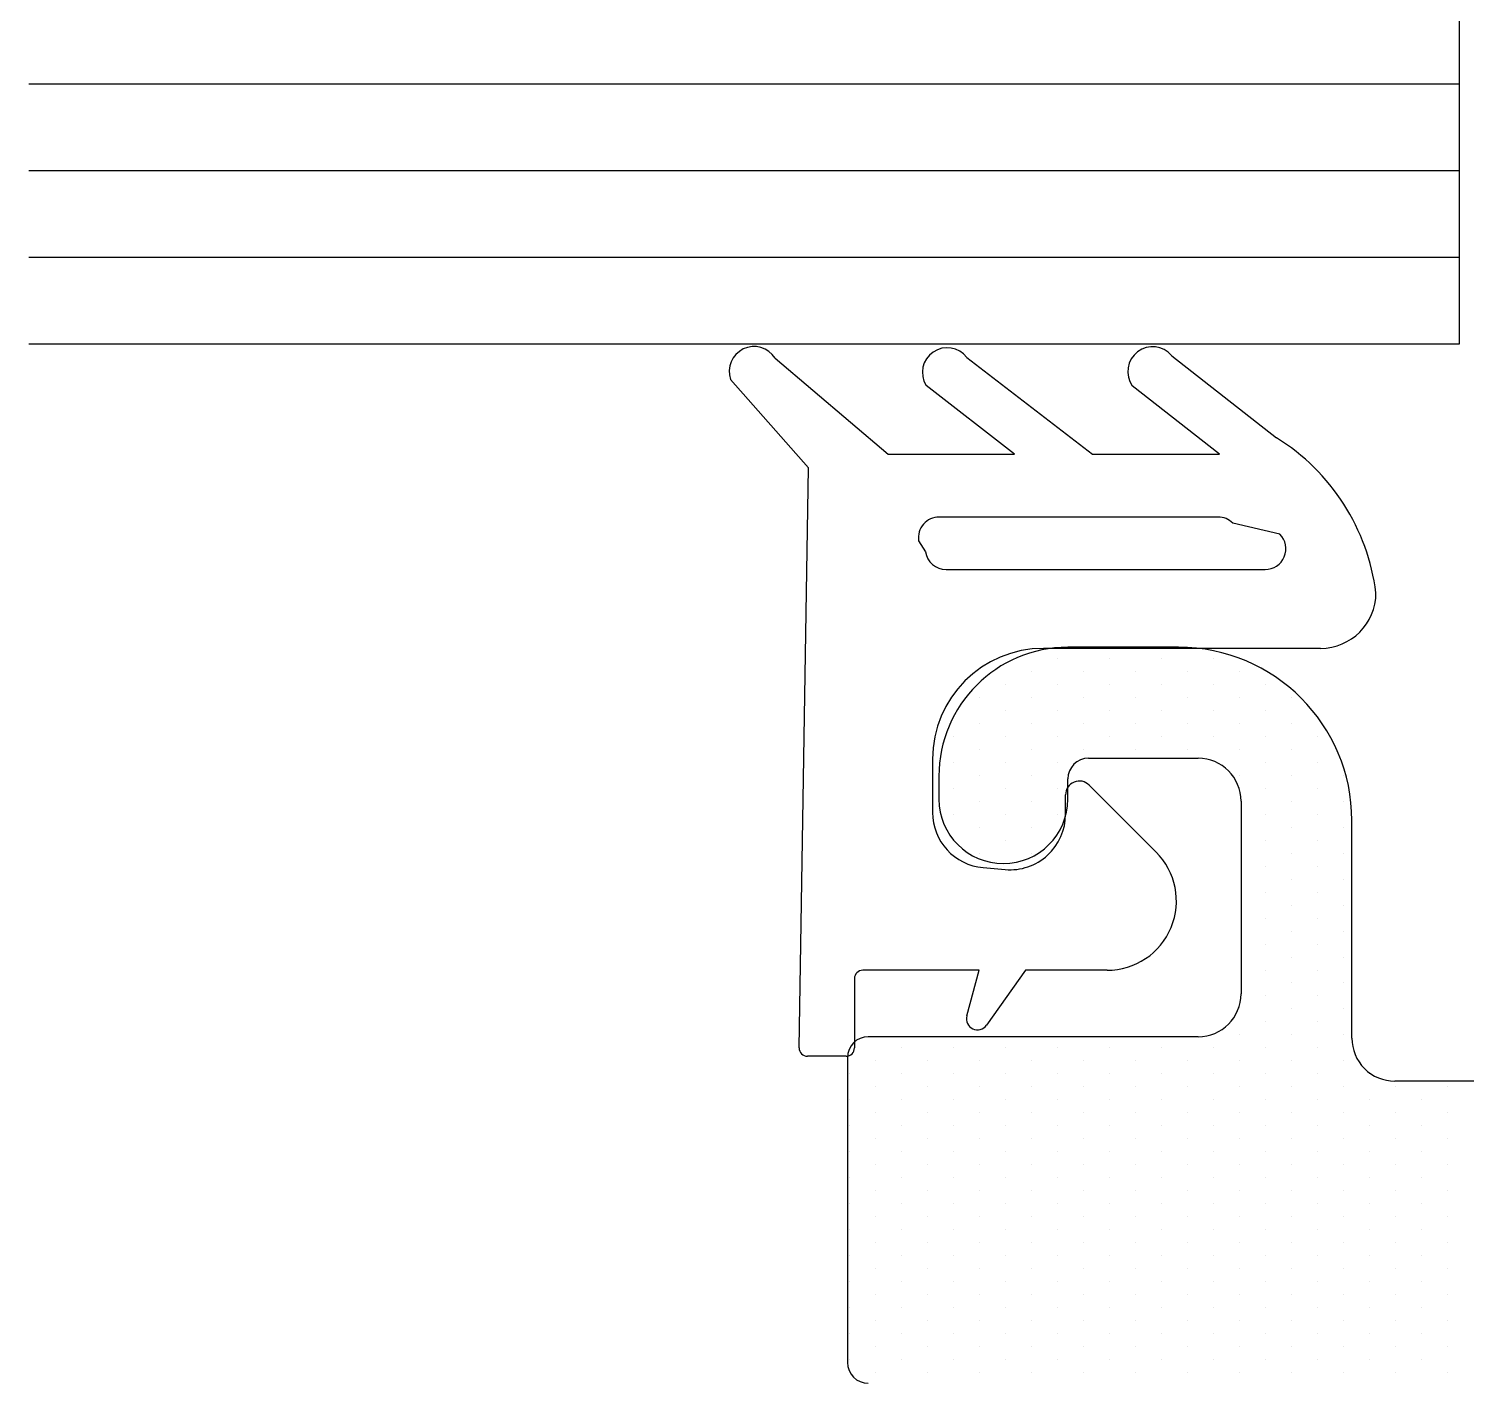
# Model space of a CAD drawing. Header units: inches. Extents: x 3.8 to 36.3, y 0.9 to 43.6.
# Drawn here: x 20.424 to 21.461, y 23.745 to 24.722 of the extents above; entities that cross this region are included whole.
import ezdxf

# ---------------------------------------------------------------- set-up
doc = ezdxf.new("R2010")
doc.units = ezdxf.units.IN
doc.header["$MEASUREMENT"] = 0
doc.layers.add('R-SWTS-DET1', color=1, linetype='Continuous')
doc.layers.add('R-SWTS-PAT1', color=5, linetype='Continuous')

msp = doc.modelspace()

# ---------------------------------------------------------------- linework, layer by layer
at = {"layer": 'R-SWTS-DET1'}
for p, q in [((21.45645222808309, 24.494759085775), (21.45645222808309, 24.744759085775)), ((20.42404665197227, 24.68225908577493), (21.45645222808309, 24.682259085775)), ((20.42404665197227, 24.61975908577493), (21.45645222808309, 24.619759085775)), ((20.42404665197227, 24.55725908577493), (21.45645222808309, 24.557259085775)), ((20.42404665197227, 24.49475908577493), (21.45645222808309, 24.494759085775)), ((20.96257986957624, 24.48451810397975), (21.04428064614222, 24.41524707051562)), ((21.10108293686294, 24.48492461996486), (21.19162022593633, 24.41524707051562)), ((21.24886931084711, 24.48619279766316), (21.32447142280534, 24.4269398531969)), ((20.98684592518457, 24.40518641531904), (20.93050227671591, 24.46910288718354)), ((21.13538262274488, 24.41524707051562), (21.07153583245263, 24.46471562381257)), ((21.28343414333204, 24.41524707051562), (21.22038843236759, 24.46447687689906)), ((21.04428064614222, 24.41524707051562), (21.13538262274488, 24.41524707051562)), ((21.19162022593633, 24.41524707051562), (21.28343414333204, 24.41524707051562)), ((20.97993057044498, 23.98672188941518), (20.98684592518457, 24.40518641531904)), ((20.98684592518457, 24.40518641531904), (20.98684592518457, 24.40518641531904)), ((21.35624174640474, 24.27502040615545), (21.15624174640475, 24.27502040615545)), ((21.07624174640471, 24.19502040615546), (21.07624174640471, 24.15667365311614)), ((21.18931281421663, 24.17633968184359), (21.23757526758566, 24.1280772284745)), ((21.17224174640472, 24.15527383449975), (21.17224174640472, 24.16926861403172)), ((21.11275551669478, 24.11682586519245), (21.12875551669486, 24.11542604657606)), ((21.01993057044506, 24.03672188941513), (21.01993057044506, 23.98672188941518)), ((21.10980420184756, 24.04272188941516), (21.02593057044503, 24.04272188941511)), ((21.10097982320854, 24.00978885998822), (21.10980420184756, 24.04272188941516)), ((21.14337021056206, 24.04272188941516), (21.11523036382527, 24.00308703105028)), ((21.2022199285264, 24.04272188941516), (21.14337021056206, 24.04272188941516)), ((21.01393057044503, 23.98072188941515), (20.98593057044507, 23.98072188941515))]:
    msp.add_line(p, q, dxfattribs=at)
at = {"layer": 'R-SWTS-DET1', "lineweight": 25}
for p, q in [((21.2823235700917, 24.36979774933653), (21.08104447004705, 24.36979774933647)), ((21.32684834812249, 24.35747809763686), (21.29293017180947, 24.36540435105437)), ((21.06620220459416, 24.35262815116479), (21.07116026261763, 24.34470189774729)), ((21.08600252807053, 24.33187149591899), (21.31624174640472, 24.33187149591905))]:
    msp.add_line(p, q, dxfattribs=at)
at = {"layer": 'R-SWTS-DET1', "lineweight": 30}
for p, q in [((21.25385624192187, 24.2757608153851), (21.17385614128505, 24.27576081538504)), ((21.18885624192182, 24.19576081538511), (21.26785624192183, 24.19576081538511)), ((21.08085524192182, 24.18275981538514), (21.08085624192181, 24.18275981538514)), ((21.08085624192181, 24.18275981538514), (21.08085624192181, 24.16625981538513)), ((21.17385624192183, 24.16625981538513), (21.17385624192183, 24.18076081538513)), ((21.29885624192183, 24.16476081538511), (21.29885624192183, 24.0257608153851)), ((21.37885624192182, 23.99376081538509), (21.37885624192187, 24.1507608153851)), ((21.26785624192183, 23.99476081538509), (21.02985624192177, 23.99476081538509)), ((21.01485624192178, 23.97976081538511), (21.01485624192178, 23.75976081538508)), ((21.98385624192183, 23.96276081538508), (21.40985624192182, 23.96276081538508))]:
    msp.add_line(p, q, dxfattribs=at)
at = {"layer": 'R-SWTS-DET1'}
for centre, radius, start, end in [((20.94747050806795, 24.47487643033894), 0.01792357876608009, 32.54299858562634, 198.7911819288299), ((21.08684374998344, 24.47403883874375), 0.01792357876605915, 37.39771652245931, 211.3433072295281), ((21.23508634400285, 24.47473485278837), 0.0179235787660726, 39.73715183257764, 214.9119832890251), ((21.24300193727731, 24.29572438782562), 0.1544499123496117, 7.176934279524847, 58.16454651576743), ((21.35624174640474, 24.31502040615547), 0.04000000000002046, 270, 0), ((21.15624174640472, 24.19502040615544), 0.0800000000000125, 89.99999999997965, 179.9999999999796), ((21.18224174640474, 24.16926861403171), 0.01000000000002288, 44.99999999994242, 179.9999999999389), ((21.11624174640471, 24.15667365311612), 0.03999999999999915, 179.9999999999695, 264.9999999999689), ((21.13224174640473, 24.15527383449972), 0.03999999999998589, 265.0000000000487, 4.579998741309189e-11), ((21.20221992852636, 24.09272188941515), 0.04999999999998985, 270.0000000000367, 45.00000000003742), ((21.02593057044503, 24.03672188941513), 0.005999999999971806, 90, 180), ((21.10870722981885, 24.00771830762745), 0.00799999999998756, 165.0000000003241, 324.6261157526276), ((20.98593057044504, 23.98672188941521), 0.006000000000057071, 180.0000000002714, 270.0000000002714), ((21.01393057044503, 23.98672188941518), 0.006000000000028649, 270, 0)]:
    msp.add_arc(centre, radius, start, end, dxfattribs=at)
at = {"layer": 'R-SWTS-DET1', "lineweight": 25}
for centre, radius, start, end in [((21.08104447004704, 24.35479774933646), 0.01500000000001478, 89.99999999994571, 188.3164258894758), ((21.28232357009173, 24.35479774933658), 0.01499999999994244, 45.00000000013434, 90.00000000013569), ((21.3162417464047, 24.34687149591905), 0.01500000000000057, 270.0000000000678, 45.00000000006717), ((21.0860025280705, 24.34687149591899), 0.01500000000000069, 188.3164258896467, 270.0000000001221)]:
    msp.add_arc(centre, radius, start, end, dxfattribs=at)
at = {"layer": 'R-SWTS-DET1', "lineweight": 30}
for centre, radius, start, end in [((21.1738562419218, 24.18275981538511), 0.09300099999998439, 90.00006199999217, 179.9999999999825), ((21.25385624192187, 24.1507608153851), 0.125, 0, 90), ((21.18885624192182, 24.18076081538513), 0.01499999999998636, 90, 180), ((21.26785624192183, 24.16476081538511), 0.03100000000000591, 0, 90), ((21.12735624192182, 24.16625981538513), 0.04650000000000887, 180, 0), ((21.26785624192183, 24.0257608153851), 0.03100000000000591, 270, 0), ((21.02985624192177, 23.97976081538511), 0.01499999999998636, 90, 180), ((21.40985624192182, 23.99376081538508), 0.03099999999999881, 179.9999999999869, 270.0000000000131), ((21.02985624192177, 23.75976081538508), 0.01499999999998636, 180, 270)]:
    msp.add_arc(centre, radius, start, end, dxfattribs=at)
at = {"layer": 'R-SWTS-PAT1'}
for p, q in [((21.1663348667916, 24.26793716380172), (21.1663348667916, 24.26793716380172)), ((21.20383486679161, 24.26793716380171), (21.20383486679161, 24.26793716380171)), ((21.2413348667916, 24.26793716380171), (21.2413348667916, 24.26793716380171)), ((21.27883486679161, 24.26793716380171), (21.27883486679161, 24.26793716380171)), ((21.1475848667916, 24.25856216380172), (21.1475848667916, 24.25856216380172)), ((21.18508486679161, 24.25856216380171), (21.18508486679161, 24.25856216380171)), ((21.2225848667916, 24.25856216380171), (21.2225848667916, 24.25856216380171)), ((21.2600848667916, 24.25856216380171), (21.2600848667916, 24.25856216380171)), ((21.29758486679161, 24.25856216380172), (21.29758486679161, 24.25856216380172)), ((21.1288348667916, 24.24918716380171), (21.1288348667916, 24.24918716380171)), ((21.1663348667916, 24.24918716380171), (21.1663348667916, 24.24918716380171)), ((21.20383486679161, 24.24918716380171), (21.20383486679161, 24.24918716380171)), ((21.2413348667916, 24.24918716380171), (21.2413348667916, 24.24918716380171)), ((21.27883486679161, 24.24918716380171), (21.27883486679161, 24.24918716380171)), ((21.3163348667916, 24.24918716380173), (21.3163348667916, 24.24918716380173)), ((21.11008486679161, 24.23981216380171), (21.11008486679161, 24.23981216380171)), ((21.1475848667916, 24.23981216380172), (21.1475848667916, 24.23981216380172)), ((21.18508486679161, 24.23981216380171), (21.18508486679161, 24.23981216380171)), ((21.2225848667916, 24.23981216380171), (21.2225848667916, 24.23981216380171)), ((21.2600848667916, 24.23981216380171), (21.2600848667916, 24.23981216380171)), ((21.29758486679161, 24.23981216380172), (21.29758486679161, 24.23981216380172)), ((21.3350848667916, 24.23981216380173), (21.3350848667916, 24.23981216380173)), ((21.1288348667916, 24.23043716380171), (21.1288348667916, 24.23043716380171)), ((21.1663348667916, 24.23043716380171), (21.1663348667916, 24.23043716380171)), ((21.20383486679161, 24.23043716380171), (21.20383486679161, 24.23043716380171)), ((21.2413348667916, 24.23043716380171), (21.2413348667916, 24.23043716380171)), ((21.27883486679161, 24.23043716380171), (21.27883486679161, 24.23043716380171)), ((21.3163348667916, 24.23043716380173), (21.3163348667916, 24.23043716380173)), ((21.09133486679161, 24.21168716380171), (21.09133486679161, 24.21168716380171)), ((21.11008486679161, 24.22106216380171), (21.11008486679161, 24.22106216380171)), ((21.1288348667916, 24.21168716380171), (21.1288348667916, 24.21168716380171)), ((21.1475848667916, 24.22106216380172), (21.1475848667916, 24.22106216380172)), ((21.1663348667916, 24.21168716380171), (21.1663348667916, 24.21168716380171)), ((21.18508486679161, 24.22106216380171), (21.18508486679161, 24.22106216380171)), ((21.20383486679161, 24.21168716380171), (21.20383486679161, 24.21168716380171)), ((21.2225848667916, 24.22106216380171), (21.2225848667916, 24.22106216380171)), ((21.2413348667916, 24.21168716380171), (21.2413348667916, 24.21168716380171)), ((21.2600848667916, 24.22106216380171), (21.2600848667916, 24.22106216380171)), ((21.27883486679161, 24.21168716380171), (21.27883486679161, 24.21168716380171)), ((21.29758486679161, 24.22106216380172), (21.29758486679161, 24.22106216380172)), ((21.3163348667916, 24.21168716380173), (21.3163348667916, 24.21168716380173)), ((21.3350848667916, 24.22106216380173), (21.3350848667916, 24.22106216380173)), ((21.3538348667916, 24.21168716380172), (21.3538348667916, 24.21168716380172)), ((21.11008486679161, 24.20231216380171), (21.11008486679161, 24.20231216380171)), ((21.1475848667916, 24.20231216380171), (21.1475848667916, 24.20231216380171)), ((21.18508486679161, 24.20231216380171), (21.18508486679161, 24.20231216380171)), ((21.2225848667916, 24.20231216380171), (21.2225848667916, 24.20231216380171)), ((21.2600848667916, 24.20231216380171), (21.2600848667916, 24.20231216380171)), ((21.29758486679161, 24.20231216380171), (21.29758486679161, 24.20231216380171)), ((21.3350848667916, 24.20231216380173), (21.3350848667916, 24.20231216380173)), ((21.09133486679161, 24.19293716380171), (21.09133486679161, 24.19293716380171)), ((21.1288348667916, 24.19293716380171), (21.1288348667916, 24.19293716380171)), ((21.1663348667916, 24.19293716380171), (21.1663348667916, 24.19293716380171)), ((21.3163348667916, 24.19293716380173), (21.3163348667916, 24.19293716380173)), ((21.3538348667916, 24.19293716380172), (21.3538348667916, 24.19293716380172)), ((21.11008486679161, 24.18356216380171), (21.11008486679161, 24.18356216380171)), ((21.1475848667916, 24.18356216380171), (21.1475848667916, 24.18356216380171)), ((21.29758486679161, 24.18356216380171), (21.29758486679161, 24.18356216380171)), ((21.3350848667916, 24.18356216380172), (21.3350848667916, 24.18356216380172)), ((21.37258486679161, 24.18356216380172), (21.37258486679161, 24.18356216380172)), ((21.09133486679161, 24.17418716380171), (21.09133486679161, 24.17418716380171)), ((21.1288348667916, 24.17418716380171), (21.1288348667916, 24.17418716380171)), ((21.1663348667916, 24.17418716380171), (21.1663348667916, 24.17418716380171)), ((21.3163348667916, 24.17418716380173), (21.3163348667916, 24.17418716380173)), ((21.3538348667916, 24.17418716380172), (21.3538348667916, 24.17418716380172)), ((21.11008486679161, 24.16481216380171), (21.11008486679161, 24.16481216380171)), ((21.1475848667916, 24.16481216380171), (21.1475848667916, 24.16481216380171)), ((21.3350848667916, 24.16481216380172), (21.3350848667916, 24.16481216380172)), ((21.37258486679161, 24.16481216380172), (21.37258486679161, 24.16481216380172)), ((21.09133486679161, 24.15543716380171), (21.09133486679161, 24.15543716380171)), ((21.1288348667916, 24.15543716380171), (21.1288348667916, 24.15543716380171)), ((21.1663348667916, 24.15543716380171), (21.1663348667916, 24.15543716380171)), ((21.3163348667916, 24.15543716380173), (21.3163348667916, 24.15543716380173)), ((21.3538348667916, 24.15543716380172), (21.3538348667916, 24.15543716380172)), ((21.11008486679161, 24.14606216380171), (21.11008486679161, 24.14606216380171)), ((21.1475848667916, 24.14606216380171), (21.1475848667916, 24.14606216380171)), ((21.3350848667916, 24.14606216380172), (21.3350848667916, 24.14606216380172)), ((21.37258486679161, 24.14606216380172), (21.37258486679161, 24.14606216380172)), ((21.1288348667916, 24.13668716380171), (21.1288348667916, 24.13668716380171)), ((21.3163348667916, 24.13668716380173), (21.3163348667916, 24.13668716380173)), ((21.3538348667916, 24.13668716380172), (21.3538348667916, 24.13668716380172)), ((21.11008486679161, 24.12731216380171), (21.11008486679161, 24.12731216380171)), ((21.1475848667916, 24.12731216380171), (21.1475848667916, 24.12731216380171)), ((21.3350848667916, 24.12731216380172), (21.3350848667916, 24.12731216380172)), ((21.37258486679161, 24.12731216380172), (21.37258486679161, 24.12731216380172)), ((21.3163348667916, 24.11793716380173), (21.3163348667916, 24.11793716380173)), ((21.3350848667916, 24.10856216380172), (21.3350848667916, 24.10856216380172)), ((21.3538348667916, 24.11793716380172), (21.3538348667916, 24.11793716380172)), ((21.37258486679161, 24.10856216380172), (21.37258486679161, 24.10856216380172)), ((21.3163348667916, 24.09918716380173), (21.3163348667916, 24.09918716380173)), ((21.3538348667916, 24.09918716380172), (21.3538348667916, 24.09918716380172)), ((21.3350848667916, 24.08981216380172), (21.3350848667916, 24.08981216380172)), ((21.37258486679161, 24.08981216380172), (21.37258486679161, 24.08981216380172)), ((21.3163348667916, 24.08043716380173), (21.3163348667916, 24.08043716380173)), ((21.3538348667916, 24.08043716380172), (21.3538348667916, 24.08043716380172)), ((21.3350848667916, 24.07106216380172), (21.3350848667916, 24.07106216380172)), ((21.37258486679161, 24.07106216380172), (21.37258486679161, 24.07106216380172)), ((21.3163348667916, 24.06168716380173), (21.3163348667916, 24.06168716380173)), ((21.3538348667916, 24.06168716380172), (21.3538348667916, 24.06168716380172)), ((21.3350848667916, 24.05231216380172), (21.3350848667916, 24.05231216380172)), ((21.37258486679161, 24.05231216380172), (21.37258486679161, 24.05231216380172)), ((21.3163348667916, 24.04293716380172), (21.3163348667916, 24.04293716380172)), ((21.3538348667916, 24.04293716380172), (21.3538348667916, 24.04293716380172)), ((21.3350848667916, 24.03356216380172), (21.3350848667916, 24.03356216380172)), ((21.37258486679161, 24.03356216380172), (21.37258486679161, 24.03356216380172)), ((21.29758486679161, 24.01481216380172), (21.29758486679161, 24.01481216380172)), ((21.3163348667916, 24.02418716380172), (21.3163348667916, 24.02418716380172)), ((21.3350848667916, 24.01481216380172), (21.3350848667916, 24.01481216380172)), ((21.3538348667916, 24.02418716380172), (21.3538348667916, 24.02418716380172)), ((21.37258486679161, 24.01481216380172), (21.37258486679161, 24.01481216380172)), ((21.3163348667916, 24.00543716380172), (21.3163348667916, 24.00543716380172)), ((21.3538348667916, 24.00543716380172), (21.3538348667916, 24.00543716380172)), ((21.29758486679161, 23.99606216380172), (21.29758486679161, 23.99606216380172)), ((21.3350848667916, 23.99606216380172), (21.3350848667916, 23.99606216380172)), ((21.37258486679161, 23.99606216380172), (21.37258486679161, 23.99606216380172)), ((21.0538348667916, 23.98668716380172), (21.0538348667916, 23.98668716380172)), ((21.09133486679161, 23.98668716380172), (21.09133486679161, 23.98668716380172)), ((21.1288348667916, 23.98668716380172), (21.1288348667916, 23.98668716380172)), ((21.1663348667916, 23.98668716380172), (21.1663348667916, 23.98668716380172)), ((21.20383486679161, 23.98668716380172), (21.20383486679161, 23.98668716380172)), ((21.2413348667916, 23.98668716380172), (21.2413348667916, 23.98668716380172)), ((21.27883486679161, 23.98668716380172), (21.27883486679161, 23.98668716380172)), ((21.3163348667916, 23.98668716380172), (21.3163348667916, 23.98668716380172)), ((21.3538348667916, 23.98668716380172), (21.3538348667916, 23.98668716380172)), ((21.0350848667916, 23.97731216380172), (21.0350848667916, 23.97731216380172)), ((21.0725848667916, 23.97731216380172), (21.0725848667916, 23.97731216380172)), ((21.11008486679161, 23.97731216380172), (21.11008486679161, 23.97731216380172)), ((21.1475848667916, 23.97731216380172), (21.1475848667916, 23.97731216380172)), ((21.18508486679161, 23.97731216380172), (21.18508486679161, 23.97731216380172)), ((21.2225848667916, 23.97731216380172), (21.2225848667916, 23.97731216380172)), ((21.2600848667916, 23.97731216380172), (21.2600848667916, 23.97731216380172)), ((21.29758486679161, 23.97731216380172), (21.29758486679161, 23.97731216380172)), ((21.3350848667916, 23.97731216380172), (21.3350848667916, 23.97731216380172)), ((21.37258486679161, 23.97731216380172), (21.37258486679161, 23.97731216380172)), ((21.01633486679161, 23.96793716380172), (21.01633486679161, 23.96793716380172)), ((21.0538348667916, 23.96793716380171), (21.0538348667916, 23.96793716380171)), ((21.09133486679161, 23.96793716380171), (21.09133486679161, 23.96793716380171)), ((21.1288348667916, 23.96793716380172), (21.1288348667916, 23.96793716380172)), ((21.1663348667916, 23.96793716380171), (21.1663348667916, 23.96793716380171)), ((21.20383486679161, 23.96793716380172), (21.20383486679161, 23.96793716380172)), ((21.2413348667916, 23.96793716380171), (21.2413348667916, 23.96793716380171)), ((21.27883486679161, 23.96793716380171), (21.27883486679161, 23.96793716380171)), ((21.3163348667916, 23.96793716380172), (21.3163348667916, 23.96793716380172)), ((21.3538348667916, 23.96793716380171), (21.3538348667916, 23.96793716380171)), ((21.39133486679161, 23.96793716380172), (21.39133486679161, 23.96793716380172)), ((21.0350848667916, 23.95856216380172), (21.0350848667916, 23.95856216380172)), ((21.0725848667916, 23.95856216380172), (21.0725848667916, 23.95856216380172)), ((21.11008486679161, 23.95856216380172), (21.11008486679161, 23.95856216380172)), ((21.1475848667916, 23.95856216380172), (21.1475848667916, 23.95856216380172)), ((21.18508486679161, 23.95856216380172), (21.18508486679161, 23.95856216380172)), ((21.2225848667916, 23.95856216380172), (21.2225848667916, 23.95856216380172)), ((21.2600848667916, 23.95856216380172), (21.2600848667916, 23.95856216380172)), ((21.29758486679161, 23.95856216380172), (21.29758486679161, 23.95856216380172)), ((21.3350848667916, 23.95856216380172), (21.3350848667916, 23.95856216380172)), ((21.37258486679161, 23.95856216380172), (21.37258486679161, 23.95856216380172)), ((21.4100848667916, 23.95856216380172), (21.4100848667916, 23.95856216380172)), ((21.4475848667916, 23.95856216380172), (21.4475848667916, 23.95856216380172)), ((21.01633486679161, 23.94918716380172), (21.01633486679161, 23.94918716380172)), ((21.0538348667916, 23.94918716380171), (21.0538348667916, 23.94918716380171)), ((21.09133486679161, 23.94918716380171), (21.09133486679161, 23.94918716380171)), ((21.1288348667916, 23.94918716380172), (21.1288348667916, 23.94918716380172)), ((21.1663348667916, 23.94918716380171), (21.1663348667916, 23.94918716380171)), ((21.20383486679161, 23.94918716380172), (21.20383486679161, 23.94918716380172)), ((21.2413348667916, 23.94918716380171), (21.2413348667916, 23.94918716380171)), ((21.27883486679161, 23.94918716380171), (21.27883486679161, 23.94918716380171)), ((21.3163348667916, 23.94918716380172), (21.3163348667916, 23.94918716380172)), ((21.3538348667916, 23.94918716380171), (21.3538348667916, 23.94918716380171)), ((21.39133486679161, 23.94918716380172), (21.39133486679161, 23.94918716380172)), ((21.4288348667916, 23.94918716380171), (21.4288348667916, 23.94918716380171)), ((21.0350848667916, 23.93981216380172), (21.0350848667916, 23.93981216380172)), ((21.0725848667916, 23.93981216380172), (21.0725848667916, 23.93981216380172)), ((21.11008486679161, 23.93981216380172), (21.11008486679161, 23.93981216380172)), ((21.1475848667916, 23.93981216380172), (21.1475848667916, 23.93981216380172)), ((21.18508486679161, 23.93981216380172), (21.18508486679161, 23.93981216380172)), ((21.2225848667916, 23.93981216380172), (21.2225848667916, 23.93981216380172)), ((21.2600848667916, 23.93981216380172), (21.2600848667916, 23.93981216380172)), ((21.29758486679161, 23.93981216380172), (21.29758486679161, 23.93981216380172)), ((21.3350848667916, 23.93981216380172), (21.3350848667916, 23.93981216380172)), ((21.37258486679161, 23.93981216380172), (21.37258486679161, 23.93981216380172)), ((21.4100848667916, 23.93981216380172), (21.4100848667916, 23.93981216380172)), ((21.4475848667916, 23.93981216380172), (21.4475848667916, 23.93981216380172)), ((21.01633486679161, 23.93043716380172), (21.01633486679161, 23.93043716380172)), ((21.0538348667916, 23.93043716380171), (21.0538348667916, 23.93043716380171)), ((21.09133486679161, 23.93043716380171), (21.09133486679161, 23.93043716380171)), ((21.1288348667916, 23.93043716380172), (21.1288348667916, 23.93043716380172)), ((21.1663348667916, 23.93043716380171), (21.1663348667916, 23.93043716380171)), ((21.20383486679161, 23.93043716380172), (21.20383486679161, 23.93043716380172)), ((21.2413348667916, 23.93043716380171), (21.2413348667916, 23.93043716380171)), ((21.27883486679161, 23.93043716380171), (21.27883486679161, 23.93043716380171)), ((21.3163348667916, 23.93043716380172), (21.3163348667916, 23.93043716380172)), ((21.3538348667916, 23.93043716380171), (21.3538348667916, 23.93043716380171)), ((21.39133486679161, 23.93043716380172), (21.39133486679161, 23.93043716380172)), ((21.4288348667916, 23.93043716380171), (21.4288348667916, 23.93043716380171)), ((21.01633486679161, 23.91168716380172), (21.01633486679161, 23.91168716380172)), ((21.0350848667916, 23.92106216380172), (21.0350848667916, 23.92106216380172)), ((21.0538348667916, 23.91168716380171), (21.0538348667916, 23.91168716380171)), ((21.0725848667916, 23.92106216380171), (21.0725848667916, 23.92106216380171)), ((21.09133486679161, 23.91168716380171), (21.09133486679161, 23.91168716380171)), ((21.11008486679161, 23.92106216380171), (21.11008486679161, 23.92106216380171)), ((21.1288348667916, 23.91168716380172), (21.1288348667916, 23.91168716380172)), ((21.1475848667916, 23.92106216380171), (21.1475848667916, 23.92106216380171)), ((21.1663348667916, 23.91168716380171), (21.1663348667916, 23.91168716380171)), ((21.18508486679161, 23.92106216380171), (21.18508486679161, 23.92106216380171)), ((21.20383486679161, 23.91168716380172), (21.20383486679161, 23.91168716380172)), ((21.2225848667916, 23.92106216380172), (21.2225848667916, 23.92106216380172)), ((21.2413348667916, 23.91168716380171), (21.2413348667916, 23.91168716380171)), ((21.2600848667916, 23.92106216380171), (21.2600848667916, 23.92106216380171)), ((21.27883486679161, 23.91168716380171), (21.27883486679161, 23.91168716380171)), ((21.29758486679161, 23.92106216380171), (21.29758486679161, 23.92106216380171)), ((21.3163348667916, 23.91168716380172), (21.3163348667916, 23.91168716380172)), ((21.3350848667916, 23.92106216380171), (21.3350848667916, 23.92106216380171)), ((21.3538348667916, 23.91168716380171), (21.3538348667916, 23.91168716380171)), ((21.37258486679161, 23.92106216380171), (21.37258486679161, 23.92106216380171)), ((21.39133486679161, 23.91168716380172), (21.39133486679161, 23.91168716380172)), ((21.4100848667916, 23.92106216380172), (21.4100848667916, 23.92106216380172)), ((21.4288348667916, 23.91168716380171), (21.4288348667916, 23.91168716380171)), ((21.4475848667916, 23.92106216380171), (21.4475848667916, 23.92106216380171)), ((21.0350848667916, 23.90231216380172), (21.0350848667916, 23.90231216380172)), ((21.0725848667916, 23.90231216380171), (21.0725848667916, 23.90231216380171)), ((21.11008486679161, 23.90231216380171), (21.11008486679161, 23.90231216380171)), ((21.1475848667916, 23.90231216380171), (21.1475848667916, 23.90231216380171)), ((21.18508486679161, 23.90231216380171), (21.18508486679161, 23.90231216380171)), ((21.2225848667916, 23.90231216380172), (21.2225848667916, 23.90231216380172)), ((21.2600848667916, 23.90231216380171), (21.2600848667916, 23.90231216380171)), ((21.29758486679161, 23.90231216380171), (21.29758486679161, 23.90231216380171)), ((21.3350848667916, 23.90231216380171), (21.3350848667916, 23.90231216380171)), ((21.37258486679161, 23.90231216380171), (21.37258486679161, 23.90231216380171)), ((21.4100848667916, 23.90231216380172), (21.4100848667916, 23.90231216380172)), ((21.4475848667916, 23.90231216380171), (21.4475848667916, 23.90231216380171)), ((21.01633486679161, 23.89293716380172), (21.01633486679161, 23.89293716380172)), ((21.0538348667916, 23.89293716380171), (21.0538348667916, 23.89293716380171)), ((21.09133486679161, 23.89293716380171), (21.09133486679161, 23.89293716380171)), ((21.1288348667916, 23.89293716380172), (21.1288348667916, 23.89293716380172)), ((21.1663348667916, 23.89293716380171), (21.1663348667916, 23.89293716380171)), ((21.20383486679161, 23.89293716380172), (21.20383486679161, 23.89293716380172)), ((21.2413348667916, 23.89293716380171), (21.2413348667916, 23.89293716380171)), ((21.27883486679161, 23.89293716380171), (21.27883486679161, 23.89293716380171)), ((21.3163348667916, 23.89293716380172), (21.3163348667916, 23.89293716380172)), ((21.3538348667916, 23.89293716380171), (21.3538348667916, 23.89293716380171)), ((21.39133486679161, 23.89293716380172), (21.39133486679161, 23.89293716380172)), ((21.4288348667916, 23.89293716380171), (21.4288348667916, 23.89293716380171)), ((21.0350848667916, 23.88356216380172), (21.0350848667916, 23.88356216380172)), ((21.0725848667916, 23.88356216380171), (21.0725848667916, 23.88356216380171)), ((21.11008486679161, 23.88356216380171), (21.11008486679161, 23.88356216380171)), ((21.1475848667916, 23.88356216380171), (21.1475848667916, 23.88356216380171)), ((21.18508486679161, 23.88356216380171), (21.18508486679161, 23.88356216380171)), ((21.2225848667916, 23.88356216380172), (21.2225848667916, 23.88356216380172)), ((21.2600848667916, 23.88356216380171), (21.2600848667916, 23.88356216380171)), ((21.29758486679161, 23.88356216380171), (21.29758486679161, 23.88356216380171)), ((21.3350848667916, 23.88356216380171), (21.3350848667916, 23.88356216380171)), ((21.37258486679161, 23.88356216380171), (21.37258486679161, 23.88356216380171)), ((21.4100848667916, 23.88356216380172), (21.4100848667916, 23.88356216380172)), ((21.4475848667916, 23.88356216380171), (21.4475848667916, 23.88356216380171)), ((21.01633486679161, 23.87418716380171), (21.01633486679161, 23.87418716380171)), ((21.0538348667916, 23.87418716380171), (21.0538348667916, 23.87418716380171)), ((21.09133486679161, 23.87418716380171), (21.09133486679161, 23.87418716380171)), ((21.1288348667916, 23.87418716380172), (21.1288348667916, 23.87418716380172)), ((21.1663348667916, 23.87418716380171), (21.1663348667916, 23.87418716380171)), ((21.20383486679161, 23.87418716380172), (21.20383486679161, 23.87418716380172)), ((21.2413348667916, 23.87418716380171), (21.2413348667916, 23.87418716380171)), ((21.27883486679161, 23.87418716380171), (21.27883486679161, 23.87418716380171)), ((21.3163348667916, 23.87418716380172), (21.3163348667916, 23.87418716380172)), ((21.3538348667916, 23.87418716380171), (21.3538348667916, 23.87418716380171)), ((21.39133486679161, 23.87418716380172), (21.39133486679161, 23.87418716380172)), ((21.4288348667916, 23.87418716380171), (21.4288348667916, 23.87418716380171)), ((21.0350848667916, 23.86481216380172), (21.0350848667916, 23.86481216380172)), ((21.0725848667916, 23.86481216380171), (21.0725848667916, 23.86481216380171)), ((21.11008486679161, 23.86481216380171), (21.11008486679161, 23.86481216380171)), ((21.1475848667916, 23.86481216380171), (21.1475848667916, 23.86481216380171)), ((21.18508486679161, 23.86481216380171), (21.18508486679161, 23.86481216380171)), ((21.2225848667916, 23.86481216380172), (21.2225848667916, 23.86481216380172)), ((21.2600848667916, 23.86481216380171), (21.2600848667916, 23.86481216380171)), ((21.29758486679161, 23.86481216380171), (21.29758486679161, 23.86481216380171)), ((21.3350848667916, 23.86481216380171), (21.3350848667916, 23.86481216380171)), ((21.37258486679161, 23.86481216380171), (21.37258486679161, 23.86481216380171)), ((21.4100848667916, 23.86481216380172), (21.4100848667916, 23.86481216380172)), ((21.4475848667916, 23.86481216380171), (21.4475848667916, 23.86481216380171)), ((21.01633486679161, 23.85543716380171), (21.01633486679161, 23.85543716380171)), ((21.0538348667916, 23.85543716380171), (21.0538348667916, 23.85543716380171)), ((21.09133486679161, 23.85543716380171), (21.09133486679161, 23.85543716380171)), ((21.1288348667916, 23.85543716380172), (21.1288348667916, 23.85543716380172)), ((21.1663348667916, 23.85543716380171), (21.1663348667916, 23.85543716380171)), ((21.20383486679161, 23.85543716380172), (21.20383486679161, 23.85543716380172)), ((21.2413348667916, 23.85543716380171), (21.2413348667916, 23.85543716380171)), ((21.27883486679161, 23.85543716380171), (21.27883486679161, 23.85543716380171)), ((21.3163348667916, 23.85543716380172), (21.3163348667916, 23.85543716380172)), ((21.3538348667916, 23.85543716380171), (21.3538348667916, 23.85543716380171)), ((21.39133486679161, 23.85543716380172), (21.39133486679161, 23.85543716380172)), ((21.4288348667916, 23.85543716380171), (21.4288348667916, 23.85543716380171)), ((21.0350848667916, 23.84606216380172), (21.0350848667916, 23.84606216380172)), ((21.0725848667916, 23.84606216380171), (21.0725848667916, 23.84606216380171)), ((21.11008486679161, 23.84606216380171), (21.11008486679161, 23.84606216380171)), ((21.1475848667916, 23.84606216380171), (21.1475848667916, 23.84606216380171)), ((21.18508486679161, 23.84606216380171), (21.18508486679161, 23.84606216380171)), ((21.2225848667916, 23.84606216380172), (21.2225848667916, 23.84606216380172)), ((21.2600848667916, 23.84606216380171), (21.2600848667916, 23.84606216380171)), ((21.29758486679161, 23.84606216380171), (21.29758486679161, 23.84606216380171)), ((21.3350848667916, 23.84606216380171), (21.3350848667916, 23.84606216380171)), ((21.37258486679161, 23.84606216380171), (21.37258486679161, 23.84606216380171)), ((21.4100848667916, 23.84606216380172), (21.4100848667916, 23.84606216380172)), ((21.4475848667916, 23.84606216380171), (21.4475848667916, 23.84606216380171)), ((21.01633486679161, 23.83668716380171), (21.01633486679161, 23.83668716380171)), ((21.0538348667916, 23.83668716380171), (21.0538348667916, 23.83668716380171)), ((21.09133486679161, 23.83668716380171), (21.09133486679161, 23.83668716380171)), ((21.1288348667916, 23.83668716380172), (21.1288348667916, 23.83668716380172)), ((21.1663348667916, 23.83668716380171), (21.1663348667916, 23.83668716380171)), ((21.20383486679161, 23.83668716380172), (21.20383486679161, 23.83668716380172)), ((21.2413348667916, 23.83668716380171), (21.2413348667916, 23.83668716380171)), ((21.27883486679161, 23.83668716380171), (21.27883486679161, 23.83668716380171)), ((21.3163348667916, 23.83668716380172), (21.3163348667916, 23.83668716380172)), ((21.3538348667916, 23.83668716380171), (21.3538348667916, 23.83668716380171)), ((21.39133486679161, 23.83668716380172), (21.39133486679161, 23.83668716380172)), ((21.4288348667916, 23.83668716380171), (21.4288348667916, 23.83668716380171)), ((21.01633486679161, 23.81793716380171), (21.01633486679161, 23.81793716380171)), ((21.0350848667916, 23.82731216380172), (21.0350848667916, 23.82731216380172)), ((21.0538348667916, 23.81793716380171), (21.0538348667916, 23.81793716380171)), ((21.0725848667916, 23.82731216380171), (21.0725848667916, 23.82731216380171)), ((21.09133486679161, 23.81793716380171), (21.09133486679161, 23.81793716380171)), ((21.11008486679161, 23.82731216380171), (21.11008486679161, 23.82731216380171)), ((21.1288348667916, 23.81793716380172), (21.1288348667916, 23.81793716380172)), ((21.1475848667916, 23.82731216380171), (21.1475848667916, 23.82731216380171)), ((21.1663348667916, 23.81793716380171), (21.1663348667916, 23.81793716380171)), ((21.18508486679161, 23.82731216380171), (21.18508486679161, 23.82731216380171)), ((21.20383486679161, 23.81793716380172), (21.20383486679161, 23.81793716380172)), ((21.2225848667916, 23.82731216380172), (21.2225848667916, 23.82731216380172)), ((21.2413348667916, 23.81793716380171), (21.2413348667916, 23.81793716380171)), ((21.2600848667916, 23.82731216380171), (21.2600848667916, 23.82731216380171)), ((21.27883486679161, 23.81793716380171), (21.27883486679161, 23.81793716380171)), ((21.29758486679161, 23.82731216380171), (21.29758486679161, 23.82731216380171)), ((21.3163348667916, 23.81793716380172), (21.3163348667916, 23.81793716380172)), ((21.3350848667916, 23.82731216380171), (21.3350848667916, 23.82731216380171)), ((21.3538348667916, 23.81793716380171), (21.3538348667916, 23.81793716380171)), ((21.37258486679161, 23.82731216380171), (21.37258486679161, 23.82731216380171)), ((21.39133486679161, 23.81793716380172), (21.39133486679161, 23.81793716380172)), ((21.4100848667916, 23.82731216380172), (21.4100848667916, 23.82731216380172)), ((21.4288348667916, 23.81793716380171), (21.4288348667916, 23.81793716380171)), ((21.4475848667916, 23.82731216380171), (21.4475848667916, 23.82731216380171)), ((21.0350848667916, 23.80856216380172), (21.0350848667916, 23.80856216380172)), ((21.0725848667916, 23.80856216380171), (21.0725848667916, 23.80856216380171)), ((21.11008486679161, 23.80856216380171), (21.11008486679161, 23.80856216380171)), ((21.1475848667916, 23.80856216380171), (21.1475848667916, 23.80856216380171)), ((21.18508486679161, 23.80856216380171), (21.18508486679161, 23.80856216380171)), ((21.2225848667916, 23.80856216380172), (21.2225848667916, 23.80856216380172)), ((21.2600848667916, 23.80856216380171), (21.2600848667916, 23.80856216380171)), ((21.29758486679161, 23.80856216380171), (21.29758486679161, 23.80856216380171)), ((21.3350848667916, 23.80856216380171), (21.3350848667916, 23.80856216380171)), ((21.37258486679161, 23.80856216380171), (21.37258486679161, 23.80856216380171)), ((21.4100848667916, 23.80856216380172), (21.4100848667916, 23.80856216380172)), ((21.4475848667916, 23.80856216380171), (21.4475848667916, 23.80856216380171)), ((21.01633486679161, 23.79918716380171), (21.01633486679161, 23.79918716380171)), ((21.0538348667916, 23.79918716380171), (21.0538348667916, 23.79918716380171)), ((21.09133486679161, 23.79918716380171), (21.09133486679161, 23.79918716380171)), ((21.1288348667916, 23.79918716380172), (21.1288348667916, 23.79918716380172)), ((21.1663348667916, 23.79918716380171), (21.1663348667916, 23.79918716380171)), ((21.20383486679161, 23.79918716380172), (21.20383486679161, 23.79918716380172)), ((21.2413348667916, 23.79918716380171), (21.2413348667916, 23.79918716380171)), ((21.27883486679161, 23.79918716380171), (21.27883486679161, 23.79918716380171)), ((21.3163348667916, 23.79918716380172), (21.3163348667916, 23.79918716380172)), ((21.3538348667916, 23.79918716380171), (21.3538348667916, 23.79918716380171)), ((21.39133486679161, 23.79918716380172), (21.39133486679161, 23.79918716380172)), ((21.4288348667916, 23.79918716380171), (21.4288348667916, 23.79918716380171)), ((21.0350848667916, 23.78981216380172), (21.0350848667916, 23.78981216380172)), ((21.0725848667916, 23.78981216380171), (21.0725848667916, 23.78981216380171)), ((21.11008486679161, 23.78981216380171), (21.11008486679161, 23.78981216380171)), ((21.1475848667916, 23.78981216380171), (21.1475848667916, 23.78981216380171)), ((21.18508486679161, 23.78981216380171), (21.18508486679161, 23.78981216380171)), ((21.2225848667916, 23.78981216380172), (21.2225848667916, 23.78981216380172)), ((21.2600848667916, 23.78981216380171), (21.2600848667916, 23.78981216380171)), ((21.29758486679161, 23.78981216380171), (21.29758486679161, 23.78981216380171)), ((21.3350848667916, 23.78981216380171), (21.3350848667916, 23.78981216380171)), ((21.37258486679161, 23.78981216380171), (21.37258486679161, 23.78981216380171)), ((21.4100848667916, 23.78981216380172), (21.4100848667916, 23.78981216380172)), ((21.4475848667916, 23.78981216380171), (21.4475848667916, 23.78981216380171)), ((21.01633486679161, 23.78043716380171), (21.01633486679161, 23.78043716380171)), ((21.0538348667916, 23.78043716380171), (21.0538348667916, 23.78043716380171)), ((21.09133486679161, 23.78043716380171), (21.09133486679161, 23.78043716380171)), ((21.1288348667916, 23.78043716380171), (21.1288348667916, 23.78043716380171)), ((21.1663348667916, 23.78043716380171), (21.1663348667916, 23.78043716380171)), ((21.20383486679161, 23.78043716380171), (21.20383486679161, 23.78043716380171)), ((21.2413348667916, 23.78043716380171), (21.2413348667916, 23.78043716380171)), ((21.27883486679161, 23.78043716380171), (21.27883486679161, 23.78043716380171)), ((21.3163348667916, 23.78043716380171), (21.3163348667916, 23.78043716380171)), ((21.3538348667916, 23.78043716380171), (21.3538348667916, 23.78043716380171)), ((21.39133486679161, 23.78043716380171), (21.39133486679161, 23.78043716380171)), ((21.4288348667916, 23.78043716380171), (21.4288348667916, 23.78043716380171)), ((21.0350848667916, 23.77106216380172), (21.0350848667916, 23.77106216380172)), ((21.0725848667916, 23.77106216380171), (21.0725848667916, 23.77106216380171)), ((21.11008486679161, 23.77106216380171), (21.11008486679161, 23.77106216380171)), ((21.1475848667916, 23.77106216380171), (21.1475848667916, 23.77106216380171)), ((21.18508486679161, 23.77106216380171), (21.18508486679161, 23.77106216380171)), ((21.2225848667916, 23.77106216380172), (21.2225848667916, 23.77106216380172)), ((21.2600848667916, 23.77106216380171), (21.2600848667916, 23.77106216380171)), ((21.29758486679161, 23.77106216380171), (21.29758486679161, 23.77106216380171)), ((21.3350848667916, 23.77106216380171), (21.3350848667916, 23.77106216380171)), ((21.37258486679161, 23.77106216380171), (21.37258486679161, 23.77106216380171)), ((21.4100848667916, 23.77106216380172), (21.4100848667916, 23.77106216380172)), ((21.4475848667916, 23.77106216380171), (21.4475848667916, 23.77106216380171)), ((21.01633486679161, 23.76168716380171), (21.01633486679161, 23.76168716380171)), ((21.0538348667916, 23.76168716380171), (21.0538348667916, 23.76168716380171)), ((21.09133486679161, 23.76168716380171), (21.09133486679161, 23.76168716380171)), ((21.1288348667916, 23.76168716380171), (21.1288348667916, 23.76168716380171)), ((21.1663348667916, 23.76168716380171), (21.1663348667916, 23.76168716380171)), ((21.20383486679161, 23.76168716380171), (21.20383486679161, 23.76168716380171)), ((21.2413348667916, 23.76168716380171), (21.2413348667916, 23.76168716380171)), ((21.27883486679161, 23.76168716380171), (21.27883486679161, 23.76168716380171)), ((21.3163348667916, 23.76168716380171), (21.3163348667916, 23.76168716380171)), ((21.3538348667916, 23.76168716380171), (21.3538348667916, 23.76168716380171)), ((21.39133486679161, 23.76168716380171), (21.39133486679161, 23.76168716380171)), ((21.4288348667916, 23.76168716380171), (21.4288348667916, 23.76168716380171)), ((21.0350848667916, 23.75231216380172), (21.0350848667916, 23.75231216380172)), ((21.0725848667916, 23.75231216380171), (21.0725848667916, 23.75231216380171)), ((21.11008486679161, 23.75231216380171), (21.11008486679161, 23.75231216380171)), ((21.1475848667916, 23.75231216380171), (21.1475848667916, 23.75231216380171)), ((21.18508486679161, 23.75231216380171), (21.18508486679161, 23.75231216380171)), ((21.2225848667916, 23.75231216380172), (21.2225848667916, 23.75231216380172)), ((21.2600848667916, 23.75231216380171), (21.2600848667916, 23.75231216380171)), ((21.29758486679161, 23.75231216380171), (21.29758486679161, 23.75231216380171)), ((21.3350848667916, 23.75231216380171), (21.3350848667916, 23.75231216380171)), ((21.37258486679161, 23.75231216380171), (21.37258486679161, 23.75231216380171)), ((21.4100848667916, 23.75231216380172), (21.4100848667916, 23.75231216380172)), ((21.4475848667916, 23.75231216380171), (21.4475848667916, 23.75231216380171))]:
    msp.add_line(p, q, dxfattribs=at)

doc.saveas('drawing.dxf')
